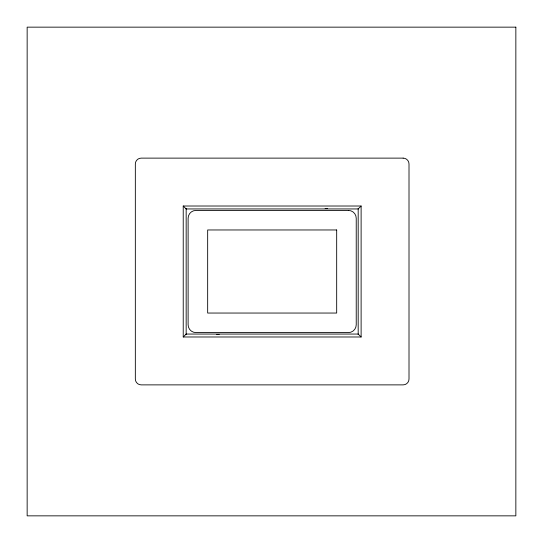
<?xml version="1.0" encoding="UTF-8"?>
<svg xmlns="http://www.w3.org/2000/svg" width="543" height="543" viewBox="0 0 543 543"><rect width="100%" height="100%" fill="white"/><g stroke="black" fill="none" stroke-linecap="round" stroke-linejoin="round"><path stroke-width="0.81" d="M183.229 336.986L361.115 336.986L361.115 206.014L183.229 206.014L183.229 336.986L186.018 334.196M358.326 208.804L361.115 206.014M325.135 208.458L327.68 208.458M186.161 208.946L358.183 208.946M186.161 334.054L358.183 334.054M216.671 334.542L219.209 334.542M358.326 334.196L361.115 336.986M183.229 206.014L186.018 208.804M358.183 208.526L358.183 334.474M186.161 208.526L186.161 334.474M515.85 27.15L27.15 27.15L27.15 515.85L515.85 515.85L515.85 27.15M403.144 158.122L141.2 158.122A5.864 5.864 0 0 0 135.336 163.986L135.336 379.014A5.864 5.864 0 0 0 141.2 384.878L403.144 384.878A5.864 5.864 0 0 0 409.008 379.014L409.008 163.986A5.864 5.864 0 0 0 403.144 158.122M348.409 210.419L195.935 210.419A7.819 7.819 0 0 0 188.116 218.238L188.116 324.775A7.819 7.819 0 0 0 195.935 332.594L348.409 332.594A7.819 7.819 0 0 0 356.228 324.775L356.228 218.238A7.819 7.819 0 0 0 348.409 210.419M336.68 229.967L207.664 229.967L207.664 313.046L336.68 313.046L336.68 229.967"/></g></svg>
